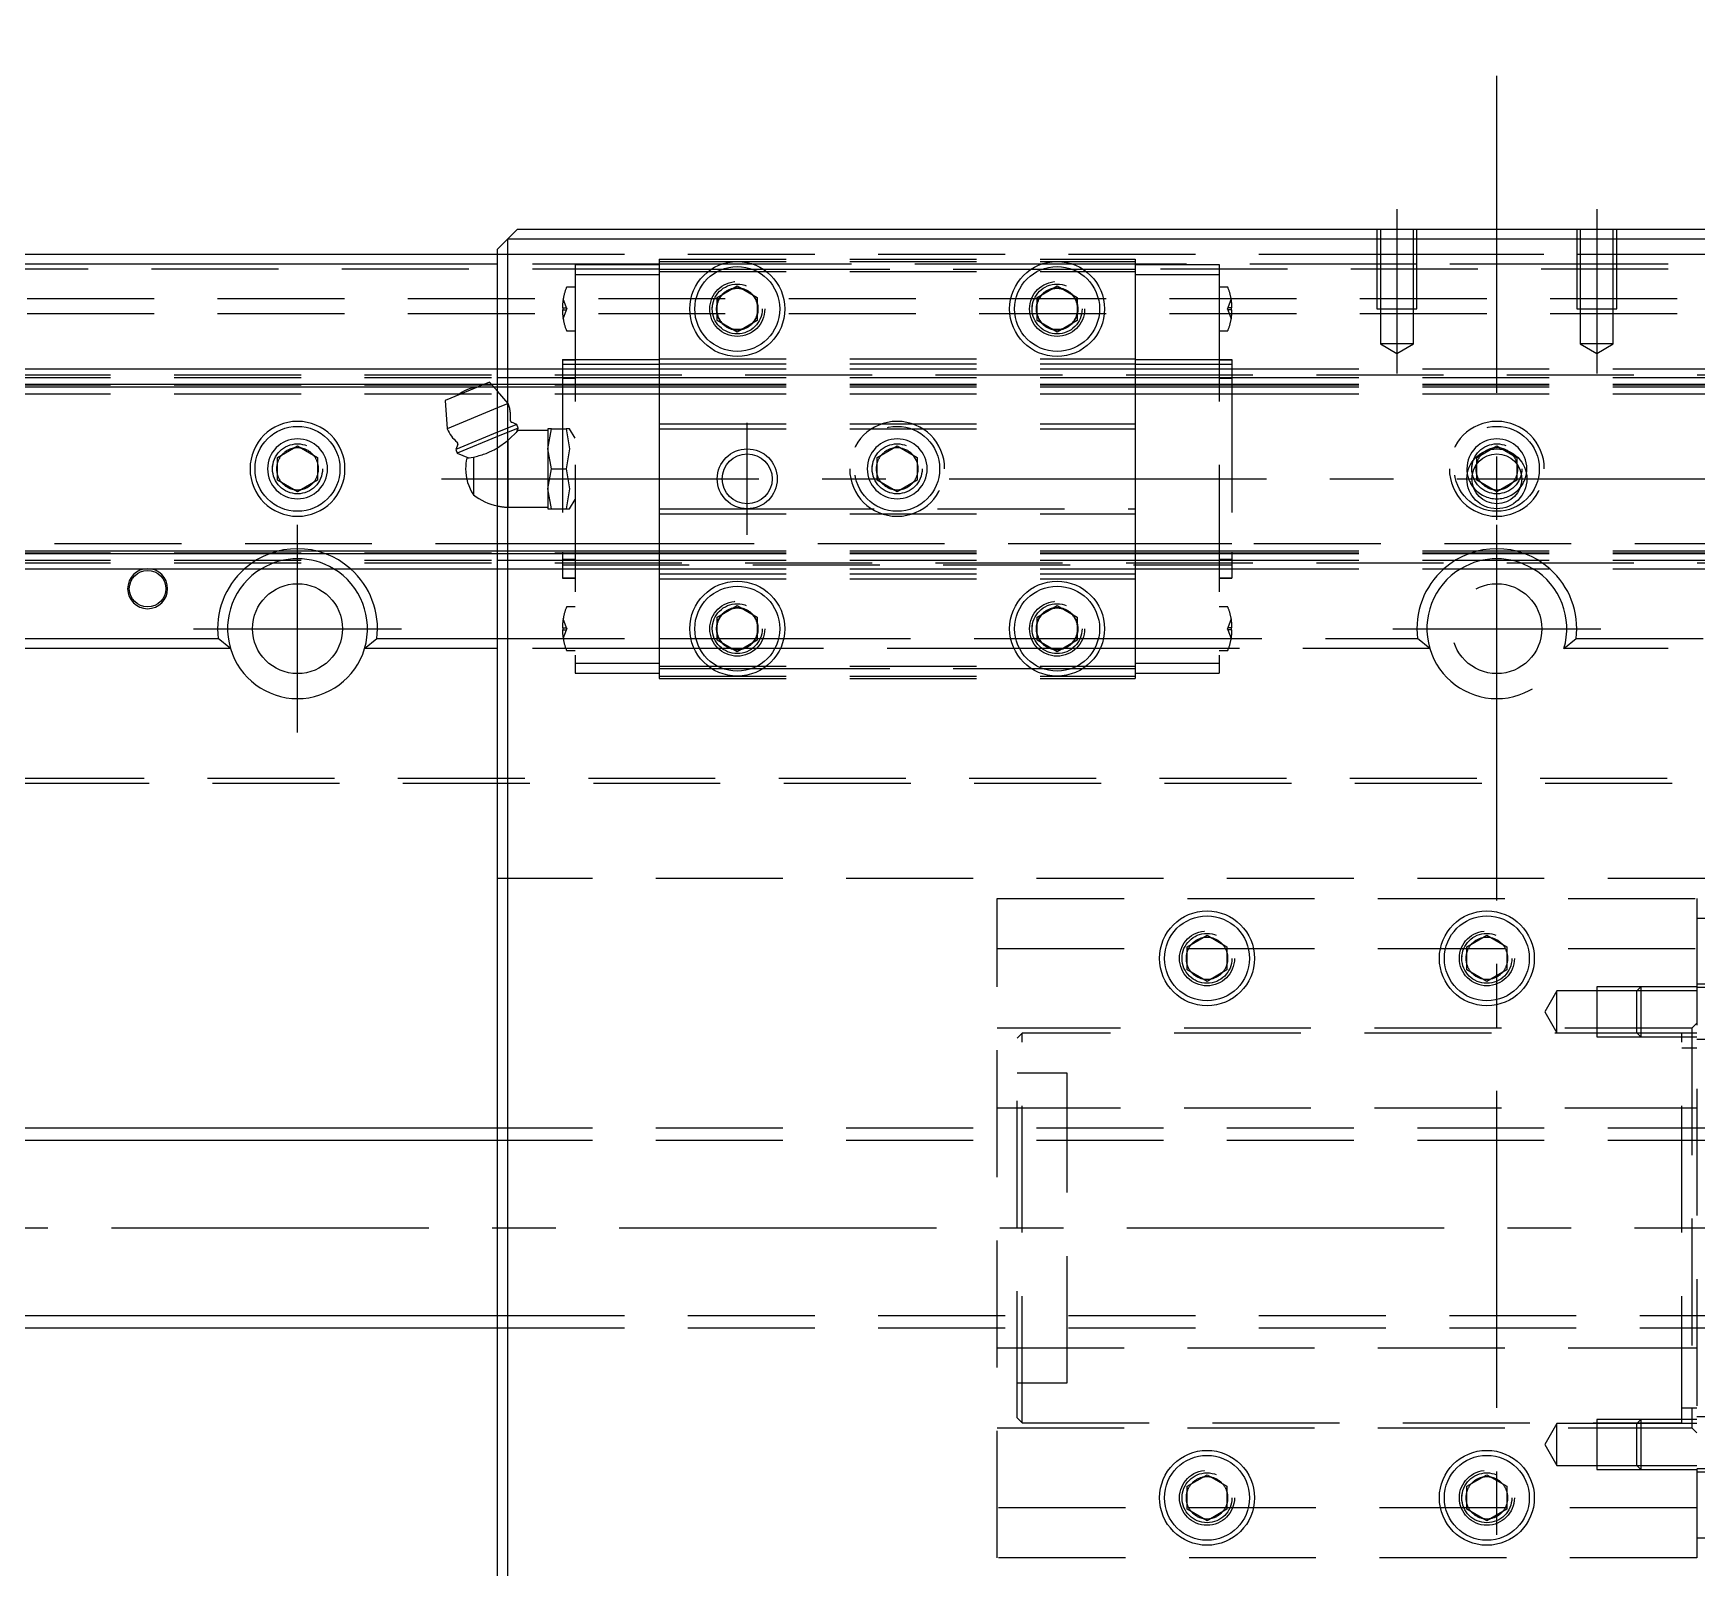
# Model space of a CAD drawing. Extents: x -20 to 1009, y -337 to 120.
# Drawn here: x 233.6 to 400, y -34 to 119.6 of the extents above; entities that cross this region are included whole.
import ezdxf

# ---------------------------------------------------------------- set-up
doc = ezdxf.new("R2010")
doc.units = 0
doc.linetypes.add('CENTER', pattern=[50.8, 31.75, -6.35, 6.35, -6.35])
doc.linetypes.add('DASHED', pattern=[19.05, 12.7, -6.35])
doc.layers.get('0').update_dxf_attribs({"linetype": 'CONTINUOUS'})
doc.layers.add('CENTER', color=1, linetype='CENTER')

msp = doc.modelspace()

# ---------------------------------------------------------------- linework, layer by layer
at = {"color": 7, "linetype": 'CONTINUOUS'}
for p, q in [((281, 99), (282, 100)), ((282, 100), (478, 100)), ((280, 98), (281, 99)), ((281, 99), (281, -99)), ((479, 99), (281, 99)), ((2, 97.5), (280, 97.5)), ((280, -98), (280, 98)), ((280, 96.5), (1, 96.5)), ((302, 93.15), (304, 94.31)), ((304, 94.31), (306, 93.15)), ((334, 93.15), (336, 94.31)), ((336, 94.31), (338, 93.15)), ((302, 90.85), (302, 93.15)), ((306, 93.15), (306, 90.85)), ((334, 90.85), (334, 93.15)), ((338, 93.15), (338, 90.85)), ((304, 89.69), (302, 90.85)), ((306, 90.85), (304, 89.69)), ((336, 89.69), (334, 90.85)), ((338, 90.85), (336, 89.69)), ((0, 86), (280, 86)), ((0, 84.48), (278.73, 84.48)), ((0, 84.2), (278.05, 84.2)), ((279.2, 84.68), (274.77, 82.84)), ((280, 83.76), (279.2, 84.68)), ((279.37, 84.48), (280, 84.48)), ((279.62, 84.2), (280, 84.2)), ((274.77, 82.84), (274.97, 80)), ((280, 82.09), (274.97, 80)), ((258, 77.15), (260, 78.31)), ((260, 78.31), (262, 77.15)), ((280, 79.66), (275.83, 77.93)), ((276.04, 78.44), (275.83, 77.93)), ((280, 79.22), (275.98, 77.56)), ((258, 74.85), (258, 77.15)), ((262, 77.15), (262, 74.85)), ((275.83, 77.93), (275.98, 77.56)), ((275.98, 77.56), (277.1, 77.09)), ((276.94, 77.07), (277.6, 77.18)), ((277.6, 77.18), (277.74, 77.21)), ((277.6, 77.18), (277.6, 73.4)), ((277.74, 77.21), (277.88, 77.24)), ((277.88, 77.24), (278.02, 77.28)), ((278.02, 77.28), (278.17, 77.32)), ((278.17, 77.32), (278.32, 77.36)), ((278.32, 77.36), (278.47, 77.41)), ((278.47, 77.41), (278.6, 77.46)), ((278.6, 77.46), (278.73, 77.5)), ((278.73, 77.5), (278.86, 77.55)), ((278.86, 77.55), (279, 77.61)), ((279, 77.61), (279.13, 77.66)), ((279.13, 77.66), (279.26, 77.72)), ((279.26, 77.72), (279.39, 77.78)), ((279.39, 77.78), (279.52, 77.85)), ((279.52, 77.85), (279.66, 77.91)), ((279.66, 77.91), (279.79, 77.98)), ((279.79, 77.98), (279.91, 78.05)), ((279.91, 78.05), (280, 78.1)), ((260, 73.69), (258, 74.85)), ((262, 74.85), (260, 73.69)), ((0, 67.8), (280, 67.8)), ((0, 67.52), (280, 67.52)), ((0, 66), (280, 66)), ((302, 61.15), (304, 62.31)), ((304, 62.31), (306, 61.15)), ((334, 61.15), (336, 62.31)), ((336, 62.31), (338, 61.15)), ((302, 58.85), (302, 61.15)), ((306, 61.15), (306, 58.85)), ((334, 58.85), (334, 61.15)), ((338, 61.15), (338, 58.85)), ((147.94, 59), (252.06, 59)), ((253.29, 58), (252.06, 59)), ((266.71, 58), (267.94, 59)), ((267.94, 59), (280, 59)), ((304, 57.69), (302, 58.85)), ((306, 58.85), (304, 57.69)), ((336, 57.69), (334, 58.85)), ((338, 58.85), (336, 57.69)), ((253.29, 58), (146.71, 58)), ((280, 58), (266.71, 58)), ((349, 28.15), (351, 29.31)), ((351, 29.31), (353, 28.15)), ((377, 28.15), (379, 29.31)), ((379, 29.31), (381, 28.15)), ((349, 25.85), (349, 28.15)), ((353, 28.15), (353, 25.85)), ((377, 25.85), (377, 28.15)), ((381, 28.15), (381, 25.85)), ((351, 24.69), (349, 25.85)), ((353, 25.85), (351, 24.69)), ((379, 24.69), (377, 25.85)), ((381, 25.85), (379, 24.69)), ((280, 10), (28, 10)), ((28, -10), (280, -10)), ((349, -25.85), (351, -24.69)), ((351, -24.69), (353, -25.85)), ((377, -25.85), (379, -24.69)), ((379, -24.69), (381, -25.85)), ((349, -28.15), (349, -25.85)), ((353, -25.85), (353, -28.15)), ((377, -28.15), (377, -25.85)), ((381, -25.85), (381, -28.15)), ((351, -29.31), (349, -28.15)), ((353, -28.15), (351, -29.31)), ((379, -29.31), (377, -28.15)), ((381, -28.15), (379, -29.31))]:
    msp.add_line(p, q, dxfattribs=at)
at = {"color": 3, "linetype": 'DASHED'}
for p, q in [((368, 100), (368, 92)), ((368.35, 100), (368.35, 92)), ((371.65, 92), (371.65, 100)), ((372, 92), (372, 100)), ((388, 100), (388, 92)), ((388.35, 100), (388.35, 92)), ((391.65, 92), (391.65, 100)), ((392, 92), (392, 100)), ((280, 97.5), (368, 97.5)), ((296.2, 97), (343.8, 97)), ((296.2, 97), (296.2, 96)), ((296.2, 96.75), (343.8, 96.75)), ((343.8, 97), (343.8, 96)), ((368, 97.5), (372, 97.5)), ((372, 97.5), (388, 97.5)), ((388, 97.5), (392, 97.5)), ((392, 97.5), (480, 97.5)), ((296.2, 96), (0.5, 96)), ((296.2, 96.5), (280, 96.5)), ((287.77, 96.45), (287.77, 95.45)), ((287.77, 96.45), (296.2, 96.45)), ((287.77, 95.45), (287.77, 56.55)), ((287.77, 95.45), (296.2, 95.45)), ((302.48, 96.5), (296.2, 96.5)), ((296.2, 96), (301.44, 96)), ((296.2, 96), (296.2, 87)), ((296.2, 95.75), (343.8, 95.75)), ((301.44, 96), (302.56, 96)), ((305.52, 96.5), (302.48, 96.5)), ((302.56, 96), (305.44, 96)), ((305.44, 96), (306.56, 96)), ((334.48, 96.5), (305.52, 96.5)), ((306.56, 96), (333.44, 96)), ((333.44, 96), (334.56, 96)), ((337.52, 96.5), (334.48, 96.5)), ((334.56, 96), (337.44, 96)), ((337.44, 96), (338.56, 96)), ((343.8, 96.5), (337.52, 96.5)), ((338.56, 96), (343.8, 96)), ((368, 96.5), (343.8, 96.5)), ((343.8, 96.45), (352.23, 96.45)), ((343.8, 96), (343.8, 87)), ((416.2, 96), (343.8, 96)), ((343.8, 95.45), (352.23, 95.45)), ((352.23, 96.45), (352.23, 95.45)), ((352.23, 95.45), (352.23, 56.55)), ((372, 96.5), (368, 96.5)), ((388, 96.5), (372, 96.5)), ((392, 96.5), (388, 96.5)), ((416.2, 96.5), (392, 96.5)), ((287.77, 94.2), (286.99, 94.2)), ((353.01, 94.2), (352.23, 94.2)), ((760, 93), (0, 93)), ((286.58, 92.1), (286.5, 92.1)), ((286.5, 91.9), (286.58, 91.9)), ((286.9, 92.1), (286.58, 93)), ((286.58, 92.1), (286.9, 92.1)), ((286.58, 91.9), (286.58, 92.1)), ((286.58, 91), (286.9, 91.9)), ((286.58, 91.9), (286.9, 91.9)), ((286.9, 92.1), (286.94, 92)), ((286.9, 91.9), (286.94, 92)), ((301.5, 92), (301.53, 92.41)), ((333.5, 92), (333.53, 92.41)), ((353.1, 92.1), (353.06, 92)), ((353.1, 91.9), (353.06, 92)), ((353.42, 93), (353.1, 92.1)), ((353.42, 92.1), (353.1, 92.1)), ((353.1, 91.9), (353.42, 91)), ((353.42, 91.9), (353.1, 91.9)), ((353.5, 92.1), (353.42, 92.1)), ((353.42, 92.1), (353.42, 91.9)), ((353.42, 91.9), (353.5, 91.9)), ((368, 92), (372, 92)), ((368.35, 92), (368.35, 88.5)), ((371.65, 88.5), (371.65, 92)), ((388, 92), (392, 92)), ((388.35, 92), (388.35, 88.5)), ((391.65, 88.5), (391.65, 92)), ((760, 91.5), (0, 91.5)), ((286.99, 89.8), (287.77, 89.8)), ((352.23, 89.8), (353.01, 89.8)), ((368.35, 88.5), (370, 87.55)), ((371.65, 88.5), (368.35, 88.5)), ((370, 87.55), (371.65, 88.5)), ((388.35, 88.5), (390, 87.55)), ((391.65, 88.5), (388.35, 88.5)), ((390, 87.55), (391.65, 88.5)), ((286.5, 86.93), (287.77, 86.93)), ((286.5, 86.93), (286.5, 84.33)), ((286.5, 86.92), (287.77, 86.92)), ((287.77, 86.93), (296.2, 86.93)), ((296.2, 87), (296.2, 86.5)), ((296.2, 87), (343.8, 87)), ((343.8, 87), (343.8, 86.5)), ((343.8, 86.93), (352.23, 86.93)), ((352.23, 86.93), (353.5, 86.93)), ((352.23, 86.92), (353.5, 86.92)), ((353.5, 86.93), (353.5, 84.33)), ((0, 85.4), (760, 85.4)), ((0, 85.15), (280, 85.15)), ((280, 86), (286.5, 86)), ((280, 85.15), (286.5, 85.15)), ((286.5, 86.46), (287.77, 86.46)), ((286.5, 86), (296.2, 86)), ((286.5, 85.15), (296.2, 85.15)), ((286.5, 85.08), (287.77, 85.08)), ((287.77, 86.46), (296.2, 86.46)), ((296.2, 86.5), (296.2, 80.5)), ((296.2, 86.5), (343.8, 86.5)), ((296.2, 86), (343.8, 86)), ((296.2, 85.15), (343.8, 85.15)), ((343.8, 86.5), (343.8, 80.5)), ((343.8, 86.46), (352.23, 86.46)), ((343.8, 86), (353.5, 86)), ((343.8, 85.15), (353.5, 85.15)), ((352.23, 86.46), (353.5, 86.46)), ((352.23, 85.08), (353.5, 85.08)), ((353.5, 86), (406.5, 86)), ((353.5, 85.15), (406.5, 85.15)), ((0, 84.42), (286.5, 84.42)), ((0, 83.5), (286.5, 83.5)), ((278.05, 84.2), (279.62, 84.2)), ((278.73, 84.48), (279.37, 84.48)), ((280, 84.48), (286.5, 84.48)), ((280, 84.2), (286.5, 84.2)), ((281.07, 82.53), (280, 83.76)), ((286.5, 84.48), (296.2, 84.48)), ((286.5, 84.42), (296.2, 84.42)), ((286.5, 84.33), (286.5, 67.67)), ((286.5, 84.2), (296.2, 84.2)), ((286.5, 83.5), (296.2, 83.5)), ((296.2, 84.48), (343.8, 84.48)), ((296.2, 84.42), (343.8, 84.42)), ((296.2, 84.2), (343.8, 84.2)), ((296.2, 83.5), (343.8, 83.5)), ((343.8, 84.48), (353.5, 84.48)), ((343.8, 84.42), (353.5, 84.42)), ((343.8, 84.2), (353.5, 84.2)), ((343.8, 83.5), (353.5, 83.5)), ((353.5, 84.48), (406.5, 84.48)), ((353.5, 84.42), (406.5, 84.42)), ((353.5, 84.33), (353.5, 67.67)), ((353.5, 84.2), (406.5, 84.2)), ((353.5, 83.5), (406.5, 83.5)), ((281.07, 82.53), (280, 82.09)), ((281.93, 80.45), (280, 79.66)), ((282.08, 80.08), (280, 79.22)), ((281.93, 80.45), (281.42, 80.66)), ((281.9, 79.64), (282.08, 80.08)), ((282.08, 80.08), (281.93, 80.45)), ((285.4, 80), (285.04, 80)), ((285.04, 80), (285.04, 78)), ((285.04, 78), (285.4, 80)), ((285.4, 80), (286.87, 80)), ((287.22, 80), (286.87, 80)), ((286.87, 80), (287.22, 78)), ((287.77, 79.06), (287.22, 80)), ((296.2, 80.5), (343.8, 80.5)), ((296.2, 80.5), (296.2, 80)), ((296.2, 80), (296.2, 72)), ((296.2, 80), (343.8, 80)), ((343.8, 80.5), (343.8, 80)), ((343.8, 80), (343.8, 72)), ((280, 78.1), (281.04, 78.83)), ((281.04, 78.83), (282.08, 79.85)), ((281.04, 78.83), (281.04, 72.15)), ((285.04, 79.85), (282.08, 79.85)), ((318, 77.15), (320, 78.31)), ((320, 78.31), (322, 77.15)), ((378, 77.15), (380, 78.31)), ((380, 78.31), (382, 77.15)), ((285.4, 76), (285.04, 78)), ((285.04, 78), (285.04, 74)), ((287.22, 78), (286.87, 76)), ((318, 74.85), (318, 77.15)), ((322, 77.15), (322, 74.85)), ((378, 76.5), (378, 77.15)), ((382, 77.15), (382, 76.5)), ((257.5, 76), (257.53, 76.41)), ((285.04, 74), (285.4, 76)), ((285.4, 76), (286.87, 76)), ((286.87, 76), (287.22, 74)), ((317.5, 76), (317.53, 76.41)), ((377.5, 76), (377.53, 76.41)), ((378, 74.85), (378, 76.5)), ((382, 76.5), (382, 74.85)), ((285.04, 74), (285.04, 72)), ((285.4, 72), (285.04, 74)), ((287.22, 74), (286.87, 72)), ((320, 73.69), (318, 74.85)), ((322, 74.85), (320, 73.69)), ((380, 73.69), (378, 74.85)), ((382, 74.85), (380, 73.69)), ((281.04, 72.15), (285.04, 72.15)), ((285.04, 72), (285.4, 72)), ((285.4, 72), (286.87, 72)), ((286.87, 72), (287.22, 72)), ((287.22, 72), (287.77, 72.94)), ((296.2, 72), (305, 72)), ((296.2, 72), (296.2, 71.5)), ((305, 72), (343.8, 72)), ((343.8, 72), (343.8, 71.5)), ((296.2, 71.5), (296.2, 65.5)), ((296.2, 71.5), (343.8, 71.5)), ((343.8, 71.5), (343.8, 65.5)), ((286.5, 68.5), (0, 68.5)), ((296.2, 68.5), (286.5, 68.5)), ((343.8, 68.5), (296.2, 68.5)), ((353.5, 68.5), (343.8, 68.5)), ((406.5, 68.5), (353.5, 68.5)), ((0, 67.58), (286.5, 67.58)), ((0, 66.85), (280, 66.85)), ((0, 66.6), (760, 66.6)), ((280, 67.8), (286.5, 67.8)), ((280, 67.52), (286.5, 67.52)), ((280, 66.85), (286.5, 66.85)), ((286.5, 67.8), (296.2, 67.8)), ((286.5, 67.67), (286.5, 65.07)), ((286.5, 67.58), (296.2, 67.58)), ((286.5, 67.52), (296.2, 67.52)), ((287.77, 66.92), (286.5, 66.92)), ((286.5, 66.85), (296.2, 66.85)), ((296.2, 67.8), (343.8, 67.8)), ((296.2, 67.58), (343.8, 67.58)), ((296.2, 67.52), (343.8, 67.52)), ((296.2, 66.85), (343.8, 66.85)), ((343.8, 67.8), (353.5, 67.8)), ((343.8, 67.58), (353.5, 67.58)), ((343.8, 67.52), (353.5, 67.52)), ((343.8, 66.85), (353.5, 66.85)), ((353.5, 66.92), (352.23, 66.92)), ((353.5, 67.8), (406.5, 67.8)), ((353.5, 67.67), (353.5, 65.07)), ((353.5, 67.58), (406.5, 67.58)), ((353.5, 67.52), (406.5, 67.52)), ((353.5, 66.85), (406.5, 66.85)), ((280, 66), (286.5, 66)), ((286.5, 66.4), (353.5, 66.4)), ((286.5, 66), (296.2, 66)), ((286.5, 65.08), (287.77, 65.08)), ((286.5, 65.07), (287.77, 65.07)), ((296.2, 66), (343.8, 66)), ((296.2, 65.5), (343.8, 65.5)), ((296.2, 65.5), (296.2, 65)), ((296.2, 65), (296.2, 56)), ((296.2, 65), (343.8, 65)), ((343.8, 66), (353.5, 66)), ((343.8, 65.5), (343.8, 65)), ((343.8, 65), (343.8, 56)), ((352.23, 65.08), (353.5, 65.08)), ((352.23, 65.07), (353.5, 65.07)), ((353.5, 66), (406.5, 66)), ((287.77, 62.2), (286.99, 62.2)), ((353.01, 62.2), (352.23, 62.2)), ((286.58, 60.1), (286.5, 60.1)), ((286.9, 60.1), (286.58, 61)), ((286.58, 60.1), (286.9, 60.1)), ((286.58, 59.9), (286.58, 60.1)), ((286.9, 60.1), (286.94, 60)), ((286.9, 59.9), (286.94, 60)), ((301.5, 60), (301.53, 60.41)), ((333.5, 60), (333.53, 60.41)), ((353.1, 60.1), (353.06, 60)), ((353.1, 59.9), (353.06, 60)), ((353.42, 61), (353.1, 60.1)), ((353.42, 60.1), (353.1, 60.1)), ((353.5, 60.1), (353.42, 60.1)), ((353.42, 60.1), (353.42, 59.9)), ((280, 59), (296.2, 59)), ((286.5, 59.9), (286.58, 59.9)), ((286.58, 59), (286.9, 59.9)), ((286.58, 59.9), (286.9, 59.9)), ((296.2, 59), (299.36, 59)), ((299.36, 59), (299.87, 59)), ((299.87, 59), (301.44, 59)), ((301.44, 59), (301.71, 59)), ((301.71, 59), (302, 59)), ((302, 59), (302.15, 59)), ((302.15, 59), (302.2, 59)), ((302.2, 59), (305.8, 59)), ((305.8, 59), (305.85, 59)), ((305.85, 59), (306, 59)), ((306, 59), (306.29, 59)), ((306.29, 59), (306.56, 59)), ((306.56, 59), (308.13, 59)), ((308.13, 59), (308.64, 59)), ((308.64, 59), (331.36, 59)), ((331.36, 59), (331.87, 59)), ((331.87, 59), (333.44, 59)), ((333.44, 59), (333.71, 59)), ((333.71, 59), (334, 59)), ((334, 59), (334.15, 59)), ((334.15, 59), (334.2, 59)), ((334.2, 59), (337.8, 59)), ((337.8, 59), (337.85, 59)), ((337.85, 59), (338, 59)), ((338, 59), (338.29, 59)), ((338.29, 59), (338.56, 59)), ((338.56, 59), (340.13, 59)), ((340.13, 59), (340.64, 59)), ((340.64, 59), (343.8, 59)), ((343.8, 59), (372.06, 59)), ((353.1, 59.9), (353.42, 59)), ((353.42, 59.9), (353.1, 59.9)), ((353.42, 59.9), (353.5, 59.9)), ((373.29, 58), (372.06, 59)), ((386.71, 58), (387.94, 59)), ((387.94, 59), (416.2, 59)), ((296.2, 58), (280, 58)), ((286.99, 57.8), (287.77, 57.8)), ((299.69, 58), (296.2, 58)), ((300.25, 58), (299.69, 58)), ((302.11, 58), (300.25, 58)), ((302.5, 58), (302.11, 58)), ((303.36, 58), (302.5, 58)), ((303.46, 58), (303.36, 58)), ((303.5, 58), (303.46, 58)), ((304.5, 58), (303.5, 58)), ((304.54, 58), (304.5, 58)), ((304.64, 58), (304.54, 58)), ((305.5, 58), (304.64, 58)), ((305.89, 58), (305.5, 58)), ((307.75, 58), (305.89, 58)), ((308.31, 58), (307.75, 58)), ((331.69, 58), (308.31, 58)), ((332.25, 58), (331.69, 58)), ((334.11, 58), (332.25, 58)), ((334.5, 58), (334.11, 58)), ((335.36, 58), (334.5, 58)), ((335.46, 58), (335.36, 58)), ((335.5, 58), (335.46, 58)), ((336.5, 58), (335.5, 58)), ((336.54, 58), (336.5, 58)), ((336.64, 58), (336.54, 58)), ((337.5, 58), (336.64, 58)), ((337.89, 58), (337.5, 58)), ((339.75, 58), (337.89, 58)), ((340.31, 58), (339.75, 58)), ((343.8, 58), (340.31, 58)), ((373.29, 58), (343.8, 58)), ((352.23, 57.8), (353.01, 57.8)), ((416.2, 58), (386.71, 58)), ((287.77, 56.55), (287.77, 55.55)), ((287.77, 56.55), (296.2, 56.55)), ((287.77, 55.55), (296.2, 55.55)), ((296.2, 56.25), (343.8, 56.25)), ((296.2, 56), (301.44, 56)), ((296.2, 56), (296.2, 55)), ((296.2, 55.25), (343.8, 55.25)), ((296.2, 55), (343.8, 55)), ((301.44, 56), (302.56, 56)), ((302.56, 56), (305.44, 56)), ((305.44, 56), (306.56, 56)), ((306.56, 56), (333.44, 56)), ((333.44, 56), (334.56, 56)), ((334.56, 56), (337.44, 56)), ((337.44, 56), (338.56, 56)), ((338.56, 56), (343.8, 56)), ((343.8, 56.55), (352.23, 56.55)), ((343.8, 56), (343.8, 55)), ((343.8, 55.55), (352.23, 55.55)), ((352.23, 56.55), (352.23, 55.55)), ((759, 45), (1, 45)), ((759.5, 44.5), (0.5, 44.5)), ((480, 35), (280, 35)), ((330, -33), (330, 33)), ((330, 33), (400, 33)), ((400, 33), (400, -33)), ((410, 31), (400, 31)), ((330, 28), (400, 28)), ((348.5, 27), (348.52, 27.3)), ((376.5, 27), (376.52, 27.3)), ((386, 23.75), (384.79, 21.65)), ((390, 23.75), (386, 23.75)), ((386, 19.55), (386, 23.75)), ((394.4, 24.15), (390, 24.15)), ((390, 24.15), (390, 19.15)), ((394, 23.75), (390, 23.75)), ((394.4, 24.15), (394, 23.75)), ((400, 23.75), (394, 23.75)), ((400, 23.75), (394, 23.75)), ((394, 19.55), (394, 23.75)), ((400, 24.15), (394.4, 24.15)), ((400, 24.15), (394.4, 24.15)), ((394.4, 24.15), (394.4, 19.15)), ((410, 24.4), (400, 24.4)), ((400, 24.1), (410, 24.1)), ((384.79, 21.65), (386, 19.55)), ((399.5, 20), (330, 20)), ((400, 20.5), (399.5, 20)), ((399.5, 20), (399.5, -20)), ((332.5, 19.5), (332, 19)), ((332, -19), (332, 19)), ((398.5, 19.5), (332.5, 19.5)), ((332.5, -19.5), (332.5, 19.5)), ((386, 19.55), (390, 19.55)), ((390, 19.55), (394, 19.55)), ((390, 19.15), (394.4, 19.15)), ((394, 19.55), (400, 19.55)), ((394, 19.55), (394.4, 19.15)), ((394, 19.55), (400, 19.55)), ((394.4, 19.15), (400, 19.15)), ((394.4, 19.15), (400, 19.15)), ((398.5, -19.5), (398.5, 19.5)), ((400, 18.9), (410, 18.9)), ((400, 18), (398.5, 18)), ((337, 15.5), (332, 15.5)), ((337, -15.5), (337, 15.5)), ((399.5, 12), (330, 12)), ((400, 12), (399.5, 12)), ((480, 10), (280, 10)), ((480, 8.75), (280, 8.75)), ((280, -8.75), (480, -8.75)), ((280, -10), (480, -10)), ((330, -12), (399.5, -12)), ((399.5, -12), (400, -12)), ((332, -15.5), (337, -15.5)), ((398.5, -18), (400, -18)), ((332, -19), (332.5, -19.5)), ((332.5, -19.5), (398.5, -19.5)), ((386, -19.55), (384.79, -21.65)), ((390, -19.55), (386, -19.55)), ((386, -21.65), (386, -19.55)), ((394.4, -19.15), (390, -19.15)), ((390, -19.15), (390, -24.15)), ((394, -19.55), (390, -19.55)), ((394.4, -19.15), (394, -19.55)), ((400, -19.55), (394, -19.55)), ((400, -19.55), (394, -19.55)), ((394, -23.75), (394, -19.55)), ((400, -19.15), (394.4, -19.15)), ((400, -19.15), (394.4, -19.15)), ((394.4, -19.15), (394.4, -24.15)), ((410, -18.9), (400, -18.9)), ((330, -20), (399.5, -20)), ((399.5, -20), (400, -20.5)), ((384.79, -21.65), (386, -23.75)), ((386, -23.75), (386, -21.65)), ((386, -23.75), (390, -23.75)), ((390, -23.75), (394, -23.75)), ((390, -24.15), (394.4, -24.15)), ((394, -23.75), (400, -23.75)), ((394, -23.75), (394.4, -24.15)), ((394, -23.75), (400, -23.75)), ((394.4, -24.15), (400, -24.15)), ((394.4, -24.15), (400, -24.15)), ((410, -24.1), (400, -24.1)), ((400, -24.4), (410, -24.4)), ((400, -28), (330, -28)), ((348.5, -27), (348.52, -26.7)), ((376.5, -27), (376.52, -26.7)), ((400, -31), (402, -31)), ((400, -33), (330, -33))]:
    msp.add_line(p, q, dxfattribs=at)
at = {"color": 3, "linetype": 'CONTINUOUS'}
for p, q in [((280, 8.75), (28, 8.75)), ((28, -8.75), (280, -8.75))]:
    msp.add_line(p, q, dxfattribs=at)
at = {"color": 7, "linetype": 'CONTINUOUS'}
for centre, radius in [((304, 92), 4.75), ((336, 92), 4.75), ((304, 92), 4.25), ((336, 92), 4.25), ((260, 76), 4.25), ((305, 75), 2.5), ((380, 75), 3), ((380, 75), 2.5), ((260, 60), 4.5), ((304, 60), 4.75), ((304, 60), 4.25), ((336, 60), 4.75), ((336, 60), 4.25), ((351, 27), 4.75), ((379, 27), 4.75), ((351, 27), 4.25), ((379, 27), 4.25), ((351, -27), 4.75), ((351, -27), 4.25), ((379, -27), 4.75), ((379, -27), 4.25)]:
    msp.add_circle(centre, radius, dxfattribs=at)
at = {"color": 3, "linetype": 'DASHED'}
for centre, radius in [((304, 92), 2.75), ((304, 92), 2.5), ((304, 92), 2.07), ((336, 92), 2.75), ((336, 92), 2.5), ((336, 92), 2.07), ((320, 76), 4.25), ((380, 76), 4.25), ((260, 76), 2.5), ((320, 76), 2.5), ((380, 76), 2.5), ((380, 60), 4.5), ((304, 60), 2.75), ((304, 60), 2.5), ((304, 60), 2.07), ((336, 60), 2.75), ((336, 60), 2.5), ((336, 60), 2.07), ((351, 27), 2.75), ((351, 27), 2.5), ((379, 27), 2.75), ((379, 27), 2.5), ((351, -27), 2.75), ((351, -27), 2.5), ((379, -27), 2.75), ((379, -27), 2.5)]:
    msp.add_circle(centre, radius, dxfattribs=at)
at = {"color": 3, "linetype": 'CONTINUOUS'}
for centre, radius in [((305, 75), 3), ((245, 64), 1.83)]:
    msp.add_circle(centre, radius, dxfattribs=at)
at = {"color": 3, "linetype": 'DASHED'}
for centre, radius, start, end in [((292.5, 92), 6, 159.1494, 170.4059), ((286.99, 94.1), 0.1, 90, 159.1494), ((304, 92), 2.06, 134.0859, 165.9141), ((304, 92), 2.1, 137.7528, 162.2472), ((304, 92), 2.1, 102.2472, 137.7528), ((304, 92), 2.06, 105.9141, 134.0859), ((304, 92), 2.06, 74.0859, 105.9141), ((304, 92), 2.1, 77.7528, 102.2472), ((304, 92), 2.1, 42.2472, 77.7528), ((304, 92), 2.06, 45.9141, 74.0859), ((304, 92), 2.06, 14.0859, 45.9141), ((304, 92), 2.1, 17.7528, 42.2472), ((336, 92), 2.06, 134.0859, 165.9141), ((336, 92), 2.1, 137.7528, 162.2472), ((336, 92), 2.1, 102.2472, 137.7528), ((336, 92), 2.06, 105.9141, 134.0859), ((336, 92), 2.06, 74.0859, 105.9141), ((336, 92), 2.1, 77.7528, 102.2472), ((336, 92), 2.1, 42.2472, 77.7528), ((336, 92), 2.06, 45.9141, 74.0859), ((336, 92), 2.06, 14.0859, 45.9141), ((336, 92), 2.1, 17.7528, 42.2472), ((353.01, 94.1), 0.1, 20.8506, 90), ((347.5, 92), 6, 9.5941, 20.8506), ((292.5, 92), 6, 170.4203, 179.0449), ((292.5, 92), 6, 180.9551, 189.5797), ((304, 92), 2.1, 162.2472, 180), ((304, 92), 2.1, 180, 197.7528), ((304, 92), 2.06, 165.9141, 194.0859), ((304, 92), 2.1, 342.2472, 17.7528), ((304, 92), 2.06, 0, 14.0859), ((304, 92), 2.06, 345.9141, 0), ((336, 92), 2.1, 162.2472, 180), ((336, 92), 2.1, 180, 197.7528), ((336, 92), 2.06, 165.9141, 194.0859), ((336, 92), 2.1, 342.2472, 17.7528), ((336, 92), 2.06, 0, 14.0859), ((336, 92), 2.06, 345.9141, 0), ((347.5, 92), 6, 0.9551, 9.5797), ((347.5, 92), 6, 350.4203, 359.0449), ((292.5, 92), 6, 189.5941, 200.8506), ((304, 92), 2.06, 194.0859, 225.9141), ((304, 92), 2.1, 197.7528, 222.2472), ((304, 92), 2.1, 222.2472, 257.7528), ((304, 92), 2.06, 225.9141, 254.0859), ((304, 92), 2.06, 254.0859, 285.9141), ((304, 92), 2.1, 257.7528, 282.2472), ((304, 92), 2.1, 282.2472, 317.7528), ((304, 92), 2.06, 285.9141, 314.0859), ((304, 92), 2.06, 314.0859, 345.9141), ((304, 92), 2.1, 317.7528, 342.2472), ((336, 92), 2.06, 194.0859, 225.9141), ((336, 92), 2.1, 197.7528, 222.2472), ((336, 92), 2.1, 222.2472, 257.7528), ((336, 92), 2.06, 225.9141, 254.0859), ((336, 92), 2.06, 254.0859, 285.9141), ((336, 92), 2.1, 257.7528, 282.2472), ((336, 92), 2.1, 282.2472, 317.7528), ((336, 92), 2.06, 285.9141, 314.0859), ((336, 92), 2.06, 314.0859, 345.9141), ((336, 92), 2.1, 317.7528, 342.2472), ((347.5, 92), 6, 339.1494, 350.4059), ((286.99, 89.9), 0.1, 200.8506, 270), ((353.01, 89.9), 0.1, 270, 339.1494), ((278.02, 81.27), 3.3, 353.1639, 22.4998), ((281.49, 80.85), 0.2, 173.1612, 247.4985), ((320, 76), 4.75, 0, 180), ((380, 76), 4.75, 0, 180), ((260, 76), 3, 0, 180), ((320, 76), 3, 0, 180), ((380, 76), 3, 0, 180), ((260, 76), 2.1, 162.2472, 180), ((260, 76), 2.1, 137.7528, 162.2472), ((260, 76), 2.1, 102.2472, 137.7528), ((260, 76), 2.1, 77.7528, 102.2472), ((260, 76), 2.1, 42.2472, 77.7528), ((260, 76), 2.1, 17.7528, 42.2472), ((260, 76), 2.1, 342.2472, 17.7528), ((320, 76), 2.1, 162.2472, 180), ((320, 76), 2.1, 137.7528, 162.2472), ((320, 76), 2.1, 102.2472, 137.7528), ((320, 76), 2.1, 17.7528, 102.2472), ((320, 76), 2.1, 342.2472, 17.7528), ((380, 76), 2.1, 162.2472, 168.463), ((380, 76), 2.1, 137.7528, 162.2472), ((380, 76), 2.1, 102.2472, 137.7528), ((380, 76), 2.1, 77.7528, 102.2472), ((380, 76), 2.1, 42.2472, 77.7528), ((380, 76), 2.1, 17.7528, 42.2472), ((380, 76), 2.1, 11.537, 17.7528), ((260, 76), 3, 180, 0), ((260, 76), 2.1, 180, 197.7528), ((260, 76), 2.1, 197.7528, 222.2472), ((260, 76), 2.1, 317.7528, 342.2472), ((320, 76), 4.75, 180, 0), ((320, 76), 3, 180, 0), ((320, 76), 2.1, 180, 197.7528), ((320, 76), 2.1, 197.7528, 222.2472), ((320, 76), 2.1, 317.7528, 342.2472), ((380, 76), 4.75, 180, 0), ((380, 76), 3, 180, 218.6822), ((380, 76), 2.1, 168.463, 180), ((380, 76), 2.1, 180, 197.7528), ((380, 76), 2.1, 197.7528, 222.2472), ((380, 76), 2.1, 317.7528, 342.2472), ((380, 76), 2.1, 342.2472, 11.537), ((380, 76), 3, 321.3178, 0), ((260, 76), 2.1, 222.2472, 257.7528), ((260, 76), 2.1, 257.7528, 282.2472), ((260, 76), 2.1, 282.2472, 317.7528), ((320, 76), 2.1, 222.2472, 257.7528), ((320, 76), 2.1, 257.7528, 282.2472), ((320, 76), 2.1, 282.2472, 317.7528), ((380, 76), 3, 218.6822, 321.3178), ((380, 76), 2.1, 222.2472, 257.7528), ((380, 76), 2.1, 257.7528, 282.2472), ((380, 76), 2.1, 282.2472, 317.7528), ((281.27, 78.15), 6, 257.7689, 267.8214), ((260, 60), 8, 48.5904, 131.4096), ((260, 60), 7, 58.9973, 121.0027), ((380, 60), 8, 48.5904, 131.4096), ((380, 60), 7, 58.9973, 121.0027), ((380, 60), 8, 131.4096, 187.1808), ((380, 60), 7, 121.0027, 196.6015), ((380, 60), 7, 343.3985, 58.9973), ((380, 60), 8, 352.8192, 48.5904), ((292.5, 60), 6, 159.1494, 170.4059), ((286.99, 62.1), 0.1, 90, 159.1494), ((304, 60), 2.1, 102.2472, 137.7528), ((304, 60), 2.06, 105.9141, 134.0859), ((304, 60), 2.06, 74.0859, 105.9141), ((304, 60), 2.1, 77.7528, 102.2472), ((304, 60), 2.1, 42.2472, 77.7528), ((304, 60), 2.06, 45.9141, 74.0859), ((336, 60), 2.1, 102.2472, 137.7528), ((336, 60), 2.06, 105.9141, 134.0859), ((336, 60), 2.06, 74.0859, 105.9141), ((336, 60), 2.1, 77.7528, 102.2472), ((336, 60), 2.1, 42.2472, 77.7528), ((336, 60), 2.06, 45.9141, 74.0859), ((353.01, 62.1), 0.1, 20.8506, 90), ((347.5, 60), 6, 9.5941, 20.8506), ((292.5, 60), 6, 170.4203, 179.0449), ((304, 60), 2.1, 162.2472, 180), ((304, 60), 2.1, 180, 197.7528), ((304, 60), 2.06, 165.9141, 194.0859), ((304, 60), 2.06, 134.0859, 165.9141), ((304, 60), 2.1, 137.7528, 162.2472), ((304, 60), 2.06, 14.0859, 45.9141), ((304, 60), 2.1, 17.7528, 42.2472), ((304, 60), 2.1, 342.2472, 17.7528), ((304, 60), 2.06, 0, 14.0859), ((304, 60), 2.06, 345.9141, 0), ((336, 60), 2.1, 162.2472, 180), ((336, 60), 2.1, 180, 197.7528), ((336, 60), 2.06, 165.9141, 194.0859), ((336, 60), 2.06, 134.0859, 165.9141), ((336, 60), 2.1, 137.7528, 162.2472), ((336, 60), 2.06, 14.0859, 45.9141), ((336, 60), 2.1, 17.7528, 42.2472), ((336, 60), 2.1, 342.2472, 17.7528), ((336, 60), 2.06, 0, 14.0859), ((336, 60), 2.06, 345.9141, 0), ((347.5, 60), 6, 0.9551, 9.5797), ((292.5, 60), 6, 180.9551, 189.5797), ((292.5, 60), 6, 189.5941, 200.8506), ((304, 60), 2.06, 194.0859, 225.9141), ((304, 60), 2.1, 197.7528, 222.2472), ((304, 60), 2.1, 222.2472, 257.7528), ((304, 60), 2.06, 225.9141, 254.0859), ((304, 60), 2.1, 282.2472, 317.7528), ((304, 60), 2.06, 285.9141, 314.0859), ((304, 60), 2.06, 314.0859, 345.9141), ((304, 60), 2.1, 317.7528, 342.2472), ((336, 60), 2.06, 194.0859, 225.9141), ((336, 60), 2.1, 197.7528, 222.2472), ((336, 60), 2.1, 222.2472, 257.7528), ((336, 60), 2.06, 225.9141, 254.0859), ((336, 60), 2.1, 282.2472, 317.7528), ((336, 60), 2.06, 285.9141, 314.0859), ((336, 60), 2.06, 314.0859, 345.9141), ((336, 60), 2.1, 317.7528, 342.2472), ((347.5, 60), 6, 339.1494, 350.4059), ((347.5, 60), 6, 350.4203, 359.0449), ((286.99, 57.9), 0.1, 200.8506, 270), ((304, 60), 2.06, 254.0859, 285.9141), ((304, 60), 2.1, 257.7528, 282.2472), ((336, 60), 2.06, 254.0859, 285.9141), ((336, 60), 2.1, 257.7528, 282.2472), ((353.01, 57.9), 0.1, 270, 339.1494), ((380, 60), 7, 196.6015, 343.3985), ((351, 27), 2.1, 137.7528, 162.2472), ((351, 27), 2.1, 102.2472, 137.7528), ((351, 27), 2.1, 77.7528, 102.2472), ((351, 27), 2.1, 42.2472, 77.7528), ((351, 27), 2.1, 17.7528, 42.2472), ((379, 27), 2.1, 137.7528, 162.2472), ((379, 27), 2.1, 102.2472, 137.7528), ((379, 27), 2.1, 77.7528, 102.2472), ((379, 27), 2.1, 42.2472, 77.7528), ((379, 27), 2.1, 17.7528, 42.2472), ((351, 27), 2.1, 162.2472, 180), ((351, 27), 2.1, 180, 197.7528), ((351, 27), 2.1, 342.2472, 17.7528), ((379, 27), 2.1, 162.2472, 180), ((379, 27), 2.1, 180, 197.7528), ((379, 27), 2.1, 342.2472, 17.7528), ((351, 27), 2.1, 197.7528, 222.2472), ((351, 27), 2.1, 222.2472, 257.7528), ((351, 27), 2.1, 282.2472, 317.7528), ((351, 27), 2.1, 317.7528, 342.2472), ((379, 27), 2.1, 197.7528, 222.2472), ((379, 27), 2.1, 222.2472, 257.7528), ((379, 27), 2.1, 282.2472, 317.7528), ((379, 27), 2.1, 317.7528, 342.2472), ((351, 27), 2.1, 257.7528, 282.2472), ((379, 27), 2.1, 257.7528, 282.2472), ((351, -27), 2.1, 102.2472, 137.7528), ((351, -27), 2.1, 77.7528, 102.2472), ((351, -27), 2.1, 42.2472, 77.7528), ((379, -27), 2.1, 102.2472, 137.7528), ((379, -27), 2.1, 77.7528, 102.2472), ((379, -27), 2.1, 42.2472, 77.7528), ((351, -27), 2.1, 162.2472, 180), ((351, -27), 2.1, 137.7528, 162.2472), ((351, -27), 2.1, 17.7528, 42.2472), ((351, -27), 2.1, 342.2472, 17.7528), ((379, -27), 2.1, 162.2472, 180), ((379, -27), 2.1, 137.7528, 162.2472), ((379, -27), 2.1, 17.7528, 42.2472), ((379, -27), 2.1, 342.2472, 17.7528), ((351, -27), 2.1, 180, 197.7528), ((351, -27), 2.1, 197.7528, 222.2472), ((351, -27), 2.1, 317.7528, 342.2472), ((379, -27), 2.1, 180, 197.7528), ((379, -27), 2.1, 197.7528, 222.2472), ((379, -27), 2.1, 317.7528, 342.2472), ((351, -27), 2.1, 222.2472, 257.7528), ((351, -27), 2.1, 257.7528, 282.2472), ((351, -27), 2.1, 282.2472, 317.7528), ((379, -27), 2.1, 222.2472, 257.7528), ((379, -27), 2.1, 257.7528, 282.2472), ((379, -27), 2.1, 282.2472, 317.7528)]:
    msp.add_arc(centre, radius, start, end, dxfattribs=at)
at = {"color": 7, "linetype": 'CONTINUOUS'}
for centre, radius, start, end in [((278.15, 80.95), 3.2, 112.5, 130.7094), ((278.15, 80.95), 3.2, 94.2906, 112.5), ((260, 76), 4.75, 0, 180), ((278.02, 81.27), 3.3, 202.5002, 231.8361), ((275.86, 78.51), 0.2, 337.5015, 51.8388), ((281.52, 76), 4.7, 166.8211, 179.9998), ((260, 76), 4.75, 180, 0), ((281.52, 76), 4.7, 180.0002, 213.5861), ((281.27, 78.15), 6, 232.2738, 257.7689), ((245, 64), 2, 180, 90), ((245, 64), 2, 90, 180), ((260, 60), 8, 131.4096, 187.1808), ((260, 60), 7, 121.0027, 196.6015), ((260, 60), 7, 343.3985, 58.9973), ((260, 60), 8, 352.8192, 48.5904), ((260, 60), 7, 196.6015, 343.3985)]:
    msp.add_arc(centre, radius, start, end, dxfattribs=at)
at = {"layer": 'CENTER', "color": 1, "linetype": 'CENTER'}
for p, q in [((380, -119.6), (380, 119.6)), ((370, 102), (370, 85.55)), ((390, 102), (390, 85.55)), ((305, 69.4), (305, 80.6)), ((274.4, 75), (485.6, 75)), ((260, 49.6), (260, 70.4)), ((380, 49.6), (380, 70.4)), ((249.6, 60), (270.4, 60)), ((369.6, 60), (390.4, 60)), ((831.93, 0), (-11.1, 0))]:
    msp.add_line(p, q, dxfattribs=at)

doc.saveas('drawing.dxf')
